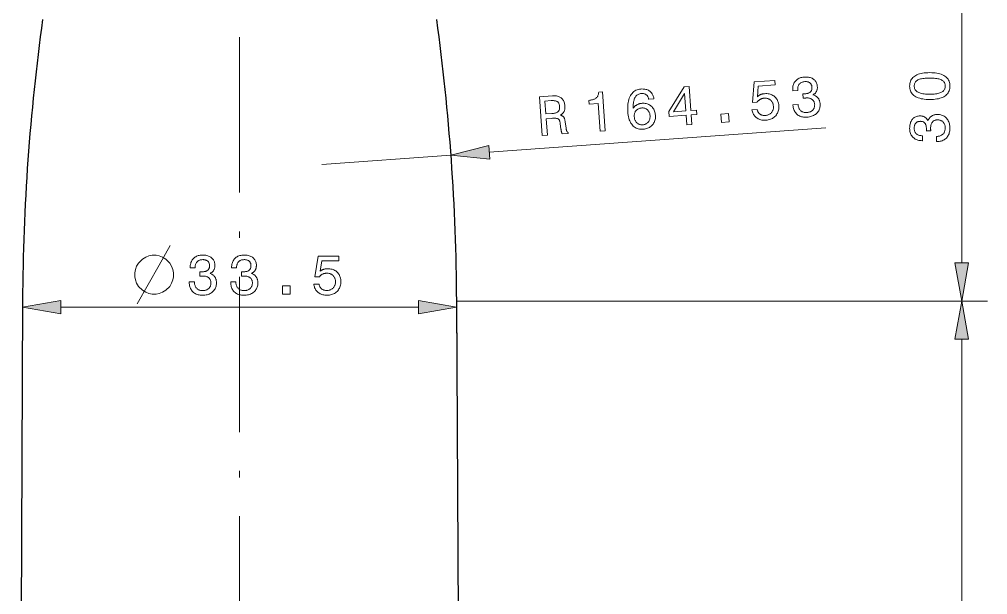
# Model space of a CAD drawing. Extents: x 0 to 297, y 0 to 546.
# Drawn here: x 141.3 to 216.1, y 252.3 to 296.7 of the extents above; entities that cross this region are included whole.
import ezdxf

# ---------------------------------------------------------------- set-up
doc = ezdxf.new("R2010")
doc.units = 0
doc.linetypes.add('DASHDOT', pattern=[18.5, 12, -3, 0.5, -3])

msp = doc.modelspace()

# ---------------------------------------------------------------- linework, layer by layer
at = {"color": 7, "linetype": 'DASHDOT', "lineweight": 13}
msp.add_line((158.337, 369.349), (158.337, 133.298), dxfattribs=at)
at = {"color": 7, "lineweight": 13}
for p, q in [((214.066, 277.924), (214.066, 302.015)), ((177.596, 286.451), (203.569, 288.353)), ((144.541, 274.499), (172.132, 274.499)), ((175.087, 274.97), (216.066, 274.97)), ((175.087, 274.97), (216.066, 274.97)), ((214.066, 222.924), (214.066, 272.015))]:
    msp.add_line(p, q, dxfattribs=at)
at = {"color": 7, "lineweight": 13, "ltscale": 0.25}
msp.add_line((164.676, 285.505), (174.649, 286.235), dxfattribs=at)
at = {"color": 7, "lineweight": 30}
for p, q in [((141.587, 274.97), (141.337, 219.97)), ((175.087, 274.97), (175.337, 219.97))]:
    msp.add_line(p, q, dxfattribs=at)
at = {"color": 7, "lineweight": 13, "ltscale": 0.061758}
for p, q in [((141.587, 274.97), (141.587, 272.499)), ((175.087, 274.97), (175.087, 272.499))]:
    msp.add_line(p, q, dxfattribs=at)
at = {"color": 7, "lineweight": 13}
for points in [[(201.039, 290.113), (201.436, 290.142), (201.443, 290.081), (201.454, 290.022), (201.467, 289.967), (201.484, 289.915), (201.503, 289.866), (201.525, 289.819), (201.551, 289.776), (201.579, 289.737), (201.611, 289.7), (201.645, 289.666), (201.682, 289.635), (201.722, 289.609), (201.764, 289.586), (201.809, 289.566), (201.855, 289.55), (201.905, 289.538), (201.956, 289.53), (202.01, 289.525), (202.067, 289.524), (202.126, 289.527), (202.183, 289.532), (202.238, 289.541), (202.29, 289.553), (202.339, 289.568), (202.386, 289.585), (202.43, 289.606), (202.471, 289.63), (202.509, 289.656), (202.545, 289.686), (202.578, 289.718), (202.608, 289.753), (202.634, 289.791), (202.657, 289.83), (202.676, 289.871), (202.691, 289.915), (202.703, 289.96), (202.712, 290.008), (202.716, 290.058), (202.718, 290.11), (202.715, 290.164), (202.71, 290.213), (202.702, 290.259), (202.69, 290.303), (202.675, 290.344), (202.657, 290.383), (202.636, 290.42), (202.612, 290.454), (202.584, 290.486), (202.554, 290.515), (202.52, 290.542), (202.483, 290.566), (202.444, 290.587), (202.402, 290.605), (202.358, 290.62), (202.311, 290.632), (202.262, 290.641), (202.21, 290.647), (202.156, 290.65), (202.099, 290.65), (202.04, 290.647), (202.031, 290.646), (202.023, 290.646), (202.014, 290.645), (202.005, 290.644), (201.997, 290.643), (201.988, 290.642), (201.979, 290.642), (201.97, 290.641), (201.961, 290.64), (201.951, 290.638), (201.942, 290.637), (201.932, 290.636), (201.921, 290.635), (201.91, 290.633), (201.898, 290.632), (201.886, 290.63), (201.873, 290.629), (201.859, 290.627), (201.845, 290.625), (201.83, 290.623), (201.805, 290.962), (201.814, 290.962), (201.824, 290.962), (201.833, 290.963), (201.842, 290.963), (201.85, 290.963), (201.859, 290.964), (201.868, 290.964), (201.877, 290.964), (201.885, 290.965), (201.894, 290.965), (201.902, 290.965), (201.91, 290.966), (201.918, 290.966), (201.926, 290.967), (201.934, 290.967), (201.942, 290.968), (201.95, 290.968), (201.957, 290.969), (201.964, 290.969), (201.972, 290.97), (202.028, 290.975), (202.081, 290.982), (202.131, 290.992), (202.178, 291.003), (202.222, 291.017), (202.263, 291.033), (202.3, 291.05), (202.334, 291.07), (202.365, 291.092), (202.393, 291.116), (202.418, 291.142), (202.44, 291.17), (202.459, 291.201), (202.475, 291.233), (202.487, 291.268), (202.497, 291.305), (202.504, 291.345), (202.508, 291.386), (202.509, 291.43), (202.507, 291.476), (202.503, 291.52), (202.496, 291.562), (202.486, 291.602), (202.474, 291.639), (202.459, 291.674), (202.441, 291.707), (202.421, 291.738), (202.399, 291.766), (202.374, 291.792), (202.346, 291.815), (202.316, 291.836), (202.284, 291.855), (202.25, 291.871), (202.213, 291.884), (202.174, 291.895), (202.133, 291.903), (202.09, 291.908), (202.045, 291.911), (201.997, 291.911), (201.947, 291.909), (201.892, 291.903), (201.839, 291.894), (201.789, 291.882), (201.742, 291.868), (201.699, 291.85), (201.658, 291.829), (201.62, 291.805), (201.585, 291.778), (201.554, 291.748), (201.525, 291.715), (201.499, 291.679), (201.477, 291.64), (201.457, 291.599), (201.441, 291.554), (201.428, 291.507), (201.419, 291.457), (201.412, 291.404), (201.409, 291.349), (201.408, 291.29), (201.411, 291.229), (201.029, 291.201), (201.027, 291.23), (201.023, 291.317), (201.024, 291.4), (201.031, 291.48), (201.044, 291.556), (201.062, 291.63), (201.085, 291.7), (201.113, 291.767), (201.147, 291.831), (201.186, 291.892), (201.231, 291.949), (201.28, 292.003), (201.333, 292.051), (201.39, 292.095), (201.451, 292.133), (201.516, 292.167), (201.585, 292.195), (201.658, 292.219), (201.735, 292.238), (201.816, 292.251), (201.9, 292.26), (201.99, 292.265), (202.076, 292.265), (202.158, 292.26), (202.237, 292.251), (202.311, 292.237), (202.382, 292.219), (202.449, 292.196), (202.512, 292.168), (202.571, 292.136), (202.627, 292.1), (202.678, 292.059), (202.724, 292.015), (202.766, 291.967), (202.802, 291.915), (202.834, 291.859), (202.862, 291.8), (202.884, 291.737), (202.902, 291.67), (202.914, 291.6), (202.922, 291.526), (202.924, 291.483), (202.925, 291.441), (202.923, 291.401), (202.919, 291.361), (202.913, 291.323), (202.905, 291.286), (202.895, 291.25), (202.883, 291.215), (202.87, 291.181), (202.854, 291.148), (202.836, 291.117), (202.816, 291.087), (202.794, 291.058), (202.771, 291.031), (202.745, 291.005), (202.718, 290.98), (202.688, 290.957), (202.657, 290.934), (202.623, 290.914), (202.588, 290.894), (202.637, 290.879), (202.683, 290.862), (202.727, 290.842), (202.769, 290.821), (202.809, 290.797), (202.846, 290.771), (202.882, 290.743), (202.915, 290.713), (202.946, 290.68), (202.975, 290.646), (203.002, 290.609), (203.026, 290.571), (203.048, 290.53), (203.067, 290.488), (203.084, 290.444), (203.099, 290.398), (203.111, 290.35), (203.121, 290.3), (203.129, 290.248), (203.134, 290.194), (203.137, 290.11), (203.134, 290.028), (203.125, 289.949), (203.11, 289.873), (203.089, 289.801), (203.061, 289.731), (203.028, 289.664), (202.988, 289.6), (202.942, 289.539), (202.89, 289.481), (202.833, 289.427), (202.772, 289.378), (202.706, 289.334), (202.636, 289.295), (202.562, 289.261), (202.483, 289.231), (202.401, 289.207), (202.314, 289.187), (202.223, 289.173), (202.127, 289.163), (202.036, 289.159), (201.949, 289.161), (201.865, 289.169), (201.784, 289.182), (201.706, 289.201), (201.632, 289.225), (201.561, 289.255), (201.494, 289.291), (201.43, 289.333), (201.369, 289.38), (201.313, 289.433), (201.262, 289.489), (201.216, 289.549), (201.175, 289.613), (201.139, 289.682), (201.109, 289.754), (201.084, 289.83), (201.065, 289.911), (201.05, 289.995), (201.041, 290.084)], [(211.603, 290.528), (211.455, 290.53), (211.313, 290.538), (211.179, 290.552), (211.053, 290.57), (210.933, 290.594), (210.821, 290.623), (210.716, 290.658), (210.618, 290.698), (210.528, 290.743), (210.445, 290.793), (210.369, 290.849), (210.302, 290.909), (210.242, 290.974), (210.19, 291.045), (210.147, 291.12), (210.111, 291.199), (210.083, 291.284), (210.063, 291.373), (210.051, 291.468), (210.047, 291.567), (210.051, 291.667), (210.063, 291.762), (210.083, 291.852), (210.11, 291.937), (210.146, 292.017), (210.189, 292.092), (210.24, 292.162), (210.3, 292.227), (210.367, 292.287), (210.442, 292.342), (210.524, 292.392), (210.614, 292.436), (210.712, 292.476), (210.817, 292.51), (210.929, 292.539), (211.049, 292.562), (211.176, 292.581), (211.311, 292.594), (211.453, 292.602), (211.603, 292.604), (211.753, 292.602), (211.894, 292.594), (212.029, 292.581), (212.156, 292.562), (212.275, 292.539), (212.387, 292.51), (212.492, 292.476), (212.589, 292.436), (212.678, 292.392), (212.761, 292.342), (212.835, 292.287), (212.902, 292.227), (212.961, 292.162), (213.012, 292.092), (213.055, 292.017), (213.09, 291.937), (213.117, 291.852), (213.137, 291.762), (213.149, 291.667), (213.153, 291.567), (213.149, 291.468), (213.137, 291.373), (213.117, 291.284), (213.09, 291.199), (213.054, 291.12), (213.011, 291.045), (212.96, 290.974), (212.9, 290.909), (212.833, 290.849), (212.758, 290.793), (212.676, 290.743), (212.586, 290.698), (212.489, 290.658), (212.384, 290.623), (212.273, 290.594), (212.153, 290.57), (212.027, 290.552), (211.893, 290.538), (211.752, 290.53)], [(192.861, 288.571), (192.807, 289.312), (191.493, 289.215), (191.465, 289.594), (192.643, 291.496), (193.034, 291.524), (193.168, 289.685), (193.595, 289.716), (193.62, 289.371), (193.194, 289.34), (193.248, 288.6)], [(197.879, 289.723), (198.279, 289.752), (198.291, 289.707), (198.305, 289.664), (198.321, 289.624), (198.34, 289.586), (198.361, 289.549), (198.384, 289.515), (198.41, 289.484), (198.437, 289.454), (198.468, 289.427), (198.5, 289.402), (198.535, 289.379), (198.571, 289.359), (198.608, 289.342), (198.647, 289.328), (198.688, 289.316), (198.73, 289.308), (198.774, 289.302), (198.819, 289.298), (198.866, 289.298), (198.915, 289.3), (198.973, 289.306), (199.03, 289.316), (199.083, 289.329), (199.134, 289.346), (199.182, 289.366), (199.228, 289.389), (199.271, 289.416), (199.312, 289.447), (199.35, 289.481), (199.385, 289.518), (199.417, 289.559), (199.445, 289.601), (199.469, 289.645), (199.49, 289.692), (199.506, 289.74), (199.519, 289.791), (199.528, 289.843), (199.534, 289.898), (199.535, 289.955), (199.532, 290.013), (199.526, 290.073), (199.517, 290.13), (199.504, 290.184), (199.487, 290.235), (199.467, 290.284), (199.444, 290.33), (199.417, 290.373), (199.387, 290.413), (199.353, 290.451), (199.316, 290.486), (199.276, 290.517), (199.234, 290.545), (199.19, 290.569), (199.143, 290.589), (199.094, 290.606), (199.043, 290.618), (198.99, 290.627), (198.935, 290.632), (198.877, 290.634), (198.817, 290.631), (198.783, 290.628), (198.749, 290.623), (198.716, 290.617), (198.683, 290.61), (198.651, 290.601), (198.62, 290.591), (198.59, 290.58), (198.561, 290.568), (198.532, 290.554), (198.504, 290.538), (198.476, 290.522), (198.45, 290.504), (198.424, 290.484), (198.399, 290.464), (198.375, 290.442), (198.352, 290.419), (198.33, 290.395), (198.308, 290.369), (198.287, 290.342), (198.267, 290.314), (197.925, 290.289), (198.044, 291.891), (199.642, 292.008), (199.668, 291.655), (198.358, 291.559), (198.297, 290.745), (198.318, 290.765), (198.339, 290.784), (198.361, 290.803), (198.384, 290.82), (198.408, 290.837), (198.433, 290.853), (198.458, 290.868), (198.485, 290.882), (198.512, 290.895), (198.54, 290.908), (198.569, 290.919), (198.598, 290.93), (198.628, 290.939), (198.659, 290.948), (198.69, 290.956), (198.722, 290.963), (198.754, 290.969), (198.787, 290.973), (198.821, 290.977), (198.855, 290.98), (198.945, 290.984), (199.033, 290.982), (199.117, 290.975), (199.198, 290.962), (199.275, 290.943), (199.35, 290.918), (199.421, 290.887), (199.489, 290.851), (199.554, 290.809), (199.616, 290.761), (199.674, 290.709), (199.726, 290.653), (199.772, 290.592), (199.814, 290.529), (199.85, 290.461), (199.88, 290.389), (199.906, 290.314), (199.926, 290.235), (199.94, 290.152), (199.949, 290.065), (199.953, 289.972), (199.951, 289.883), (199.942, 289.796), (199.927, 289.713), (199.906, 289.633), (199.879, 289.556), (199.845, 289.482), (199.806, 289.412), (199.76, 289.344), (199.708, 289.28), (199.65, 289.22), (199.589, 289.165), (199.524, 289.117), (199.455, 289.073), (199.381, 289.036), (199.304, 289.004), (199.223, 288.977), (199.137, 288.956), (199.048, 288.941), (198.954, 288.931), (198.871, 288.927), (198.79, 288.928), (198.712, 288.935), (198.636, 288.946), (198.563, 288.962), (198.493, 288.983), (198.425, 289.01), (198.359, 289.041), (198.296, 289.077), (198.236, 289.118), (198.179, 289.164), (198.127, 289.212), (198.079, 289.264), (198.036, 289.32), (197.999, 289.379), (197.965, 289.441), (197.937, 289.506), (197.913, 289.575), (197.894, 289.647)], [(211.603, 290.941), (211.724, 290.942), (211.838, 290.947), (211.945, 290.954), (212.046, 290.965), (212.14, 290.979), (212.227, 290.995), (212.308, 291.015), (212.382, 291.038), (212.45, 291.064), (212.511, 291.093), (212.565, 291.125), (212.614, 291.16), (212.658, 291.199), (212.695, 291.241), (212.727, 291.287), (212.753, 291.336), (212.773, 291.389), (212.787, 291.445), (212.796, 291.504), (212.799, 291.567), (212.796, 291.63), (212.787, 291.69), (212.773, 291.746), (212.753, 291.799), (212.727, 291.848), (212.696, 291.893), (212.659, 291.935), (212.616, 291.974), (212.568, 292.009), (212.514, 292.04), (212.454, 292.069), (212.386, 292.094), (212.312, 292.116), (212.232, 292.135), (212.144, 292.152), (212.049, 292.165), (211.948, 292.176), (211.84, 292.183), (211.725, 292.187), (211.603, 292.189), (211.481, 292.187), (211.366, 292.183), (211.257, 292.176), (211.156, 292.165), (211.061, 292.152), (210.973, 292.135), (210.892, 292.116), (210.818, 292.094), (210.751, 292.069), (210.69, 292.04), (210.636, 292.009), (210.588, 291.974), (210.545, 291.935), (210.508, 291.893), (210.477, 291.848), (210.451, 291.799), (210.431, 291.746), (210.417, 291.69), (210.409, 291.63), (210.406, 291.567), (210.409, 291.504), (210.417, 291.445), (210.432, 291.389), (210.452, 291.336), (210.478, 291.287), (210.509, 291.241), (210.547, 291.199), (210.59, 291.16), (210.639, 291.125), (210.693, 291.093), (210.754, 291.064), (210.822, 291.038), (210.896, 291.015), (210.977, 290.995), (211.065, 290.979), (211.159, 290.965), (211.26, 290.954), (211.368, 290.947), (211.482, 290.942)], [(181.695, 287.754), (181.477, 290.742), (182.475, 290.815), (182.562, 290.819), (182.644, 290.818), (182.723, 290.813), (182.798, 290.803), (182.868, 290.789), (182.935, 290.77), (182.998, 290.746), (183.058, 290.717), (183.113, 290.684), (183.164, 290.647), (183.211, 290.604), (183.254, 290.558), (183.293, 290.507), (183.327, 290.451), (183.357, 290.392), (183.383, 290.328), (183.404, 290.26), (183.421, 290.187), (183.434, 290.111), (183.442, 290.03), (183.444, 289.981), (183.445, 289.934), (183.443, 289.888), (183.439, 289.844), (183.434, 289.801), (183.426, 289.759), (183.415, 289.719), (183.403, 289.68), (183.389, 289.642), (183.373, 289.606), (183.354, 289.571), (183.333, 289.538), (183.311, 289.506), (183.286, 289.475), (183.26, 289.447), (183.231, 289.419), (183.2, 289.393), (183.168, 289.368), (183.133, 289.345), (183.096, 289.324), (183.129, 289.315), (183.16, 289.306), (183.189, 289.294), (183.216, 289.282), (183.242, 289.268), (183.266, 289.253), (183.288, 289.237), (183.308, 289.219), (183.327, 289.2), (183.343, 289.18), (183.359, 289.157), (183.374, 289.131), (183.388, 289.101), (183.401, 289.068), (183.413, 289.032), (183.424, 288.992), (183.435, 288.949), (183.445, 288.902), (183.454, 288.852), (183.462, 288.799), (183.529, 288.315), (183.534, 288.285), (183.539, 288.256), (183.544, 288.229), (183.549, 288.203), (183.555, 288.18), (183.56, 288.158), (183.567, 288.137), (183.573, 288.119), (183.579, 288.102), (183.586, 288.087), (183.594, 288.073), (183.601, 288.06), (183.61, 288.047), (183.619, 288.036), (183.629, 288.025), (183.639, 288.015), (183.65, 288.006), (183.662, 287.997), (183.674, 287.989), (183.687, 287.982), (183.693, 287.9), (183.241, 287.867), (183.234, 287.877), (183.228, 287.888), (183.222, 287.899), (183.216, 287.912), (183.21, 287.926), (183.204, 287.94), (183.198, 287.956), (183.193, 287.973), (183.187, 287.99), (183.182, 288.009), (183.177, 288.028), (183.172, 288.049), (183.167, 288.072), (183.162, 288.096), (183.157, 288.121), (183.152, 288.148), (183.147, 288.175), (183.143, 288.205), (183.138, 288.235), (183.133, 288.267), (183.084, 288.653), (183.076, 288.709), (183.066, 288.761), (183.055, 288.808), (183.042, 288.852), (183.028, 288.891), (183.012, 288.926), (182.996, 288.957), (182.977, 288.984), (182.957, 289.006), (182.936, 289.024), (182.911, 289.039), (182.88, 289.052), (182.843, 289.063), (182.8, 289.071), (182.751, 289.077), (182.695, 289.081), (182.634, 289.083), (182.566, 289.082), (182.492, 289.08), (182.413, 289.075), (182.003, 289.045), (182.095, 287.783)], [(186.168, 288.081), (186.013, 290.209), (185.315, 290.158), (185.292, 290.463), (185.367, 290.471), (185.438, 290.481), (185.504, 290.494), (185.567, 290.509), (185.625, 290.526), (185.679, 290.546), (185.729, 290.568), (185.775, 290.592), (185.816, 290.618), (185.854, 290.647), (185.888, 290.678), (185.918, 290.713), (185.946, 290.75), (185.97, 290.791), (185.991, 290.835), (186.008, 290.882), (186.023, 290.931), (186.034, 290.984), (186.042, 291.04), (186.047, 291.1), (186.339, 291.121), (186.559, 288.11)], [(190.308, 290.579), (189.913, 290.55), (189.904, 290.595), (189.893, 290.638), (189.879, 290.678), (189.864, 290.716), (189.846, 290.752), (189.826, 290.785), (189.804, 290.816), (189.78, 290.844), (189.754, 290.871), (189.725, 290.894), (189.695, 290.916), (189.662, 290.934), (189.628, 290.95), (189.592, 290.964), (189.554, 290.975), (189.514, 290.983), (189.472, 290.988), (189.428, 290.991), (189.383, 290.992), (189.336, 290.99), (189.272, 290.982), (189.211, 290.97), (189.154, 290.952), (189.101, 290.929), (189.051, 290.901), (189.004, 290.868), (188.961, 290.829), (188.922, 290.786), (188.885, 290.737), (188.853, 290.684), (188.823, 290.625), (188.797, 290.56), (188.775, 290.49), (188.755, 290.415), (188.739, 290.335), (188.727, 290.249), (188.717, 290.158), (188.711, 290.062), (188.708, 289.96), (188.709, 289.853), (188.732, 289.886), (188.757, 289.918), (188.783, 289.949), (188.81, 289.978), (188.838, 290.006), (188.868, 290.032), (188.899, 290.056), (188.931, 290.079), (188.964, 290.101), (188.999, 290.121), (189.034, 290.14), (189.071, 290.157), (189.108, 290.173), (189.147, 290.186), (189.187, 290.199), (189.227, 290.209), (189.269, 290.218), (189.311, 290.225), (189.355, 290.231), (189.399, 290.235), (189.483, 290.239), (189.564, 290.236), (189.641, 290.228), (189.717, 290.215), (189.789, 290.195), (189.859, 290.17), (189.925, 290.14), (189.989, 290.103), (190.05, 290.061), (190.109, 290.013), (190.163, 289.961), (190.213, 289.905), (190.257, 289.844), (190.296, 289.78), (190.331, 289.712), (190.36, 289.641), (190.384, 289.565), (190.403, 289.485), (190.417, 289.402), (190.426, 289.315), (190.43, 289.227), (190.428, 289.142), (190.42, 289.061), (190.406, 288.982), (190.386, 288.906), (190.36, 288.833), (190.328, 288.763), (190.291, 288.695), (190.248, 288.631), (190.199, 288.57), (190.145, 288.513), (190.087, 288.461), (190.025, 288.414), (189.959, 288.373), (189.89, 288.337), (189.816, 288.307), (189.739, 288.281), (189.658, 288.261), (189.573, 288.247), (189.484, 288.238), (189.381, 288.234), (189.283, 288.237), (189.189, 288.249), (189.099, 288.268), (189.013, 288.294), (188.932, 288.329), (188.856, 288.371), (188.784, 288.42), (188.716, 288.478), (188.652, 288.542), (188.594, 288.614), (188.54, 288.693), (188.492, 288.779), (188.448, 288.872), (188.41, 288.971), (188.377, 289.077), (188.349, 289.191), (188.326, 289.311), (188.308, 289.437), (188.296, 289.571), (188.287, 289.728), (188.285, 289.879), (188.29, 290.022), (188.301, 290.159), (188.318, 290.289), (188.342, 290.412), (188.372, 290.528), (188.409, 290.638), (188.452, 290.741), (188.502, 290.837), (188.558, 290.925), (188.619, 291.005), (188.686, 291.076), (188.758, 291.139), (188.835, 291.193), (188.918, 291.239), (189.006, 291.276), (189.1, 291.305), (189.199, 291.326), (189.304, 291.338), (189.387, 291.342), (189.468, 291.341), (189.545, 291.336), (189.619, 291.326), (189.69, 291.312), (189.757, 291.293), (189.821, 291.269), (189.882, 291.241), (189.939, 291.208), (189.993, 291.171), (190.044, 291.129), (190.09, 291.084), (190.132, 291.034), (190.17, 290.981), (190.204, 290.924), (190.233, 290.862), (190.258, 290.797), (190.279, 290.728), (190.296, 290.656)], [(191.829, 289.587), (192.782, 289.656), (192.683, 290.996)], [(182.391, 290.441), (181.903, 290.405), (181.976, 289.411), (182.436, 289.444), (182.504, 289.451), (182.568, 289.459), (182.627, 289.469), (182.682, 289.481), (182.732, 289.495), (182.778, 289.511), (182.82, 289.529), (182.857, 289.55), (182.889, 289.572), (182.918, 289.596), (182.942, 289.622), (182.964, 289.652), (182.982, 289.684), (182.998, 289.719), (183.011, 289.758), (183.02, 289.798), (183.027, 289.842), (183.03, 289.889), (183.031, 289.938), (183.028, 289.991), (183.023, 290.042), (183.016, 290.09), (183.005, 290.135), (182.993, 290.177), (182.978, 290.216), (182.96, 290.251), (182.94, 290.283), (182.917, 290.312), (182.892, 290.338), (182.864, 290.36), (182.833, 290.38), (182.799, 290.397), (182.76, 290.411), (182.719, 290.423), (182.673, 290.433), (182.624, 290.44), (182.571, 290.444), (182.515, 290.445), (182.455, 290.444)], [(190.01, 289.28), (190.004, 289.337), (189.996, 289.392), (189.984, 289.444), (189.969, 289.493), (189.951, 289.54), (189.929, 289.584), (189.905, 289.626), (189.878, 289.665), (189.848, 289.701), (189.814, 289.735), (189.778, 289.766), (189.741, 289.793), (189.701, 289.816), (189.66, 289.836), (189.618, 289.852), (189.573, 289.865), (189.526, 289.874), (189.478, 289.879), (189.428, 289.881), (189.377, 289.879), (189.319, 289.873), (189.265, 289.863), (189.213, 289.851), (189.164, 289.835), (189.117, 289.816), (189.074, 289.794), (189.033, 289.768), (188.995, 289.74), (188.96, 289.708), (188.928, 289.672), (188.899, 289.634), (188.873, 289.594), (188.851, 289.551), (188.832, 289.506), (188.817, 289.459), (188.806, 289.409), (188.798, 289.357), (188.794, 289.303), (188.793, 289.246), (188.795, 289.187), (188.801, 289.128), (188.81, 289.072), (188.823, 289.019), (188.838, 288.968), (188.856, 288.92), (188.878, 288.875), (188.903, 288.833), (188.93, 288.793), (188.961, 288.756), (188.995, 288.722), (189.032, 288.691), (189.071, 288.663), (189.111, 288.64), (189.154, 288.62), (189.199, 288.604), (189.246, 288.591), (189.295, 288.582), (189.346, 288.577), (189.4, 288.576), (189.455, 288.578), (189.508, 288.584), (189.558, 288.593), (189.606, 288.605), (189.652, 288.622), (189.695, 288.641), (189.736, 288.664), (189.775, 288.691), (189.812, 288.721), (189.846, 288.755), (189.878, 288.792), (189.907, 288.832), (189.933, 288.873), (189.955, 288.917), (189.973, 288.963), (189.988, 289.011), (189.999, 289.061), (190.007, 289.113), (190.012, 289.166), (190.013, 289.222)], [(195.517, 288.766), (195.47, 289.407), (196.065, 289.451), (196.112, 288.809)], [(212.126, 287.281), (212.126, 287.679), (212.188, 287.682), (212.247, 287.688), (212.303, 287.698), (212.356, 287.71), (212.407, 287.726), (212.454, 287.745), (212.499, 287.767), (212.541, 287.793), (212.58, 287.821), (212.616, 287.853), (212.649, 287.888), (212.679, 287.926), (212.705, 287.966), (212.727, 288.009), (212.747, 288.054), (212.762, 288.103), (212.774, 288.154), (212.783, 288.207), (212.788, 288.263), (212.79, 288.322), (212.789, 288.38), (212.784, 288.435), (212.776, 288.488), (212.765, 288.538), (212.751, 288.586), (212.733, 288.631), (212.713, 288.674), (212.689, 288.714), (212.662, 288.752), (212.632, 288.787), (212.599, 288.82), (212.564, 288.848), (212.526, 288.874), (212.487, 288.896), (212.444, 288.915), (212.4, 288.93), (212.353, 288.942), (212.303, 288.95), (212.252, 288.955), (212.198, 288.957), (212.149, 288.955), (212.102, 288.95), (212.057, 288.942), (212.015, 288.93), (211.974, 288.915), (211.936, 288.897), (211.901, 288.875), (211.867, 288.85), (211.836, 288.821), (211.807, 288.789), (211.78, 288.755), (211.756, 288.717), (211.735, 288.677), (211.717, 288.634), (211.701, 288.588), (211.689, 288.539), (211.679, 288.488), (211.672, 288.434), (211.668, 288.378), (211.666, 288.318), (211.666, 288.31), (211.667, 288.301), (211.667, 288.293), (211.667, 288.284), (211.667, 288.275), (211.667, 288.266), (211.667, 288.257), (211.668, 288.248), (211.668, 288.239), (211.669, 288.23), (211.669, 288.22), (211.669, 288.21), (211.67, 288.199), (211.671, 288.188), (211.671, 288.176), (211.672, 288.163), (211.673, 288.15), (211.673, 288.137), (211.674, 288.122), (211.675, 288.107), (211.335, 288.107), (211.336, 288.117), (211.336, 288.126), (211.337, 288.135), (211.337, 288.144), (211.337, 288.153), (211.338, 288.162), (211.338, 288.17), (211.338, 288.179), (211.338, 288.187), (211.339, 288.196), (211.339, 288.204), (211.339, 288.213), (211.339, 288.221), (211.339, 288.229), (211.339, 288.237), (211.339, 288.244), (211.34, 288.252), (211.34, 288.259), (211.34, 288.267), (211.34, 288.274), (211.339, 288.331), (211.335, 288.384), (211.329, 288.435), (211.321, 288.483), (211.311, 288.527), (211.298, 288.569), (211.283, 288.607), (211.266, 288.643), (211.247, 288.676), (211.225, 288.705), (211.201, 288.732), (211.174, 288.756), (211.145, 288.777), (211.113, 288.795), (211.08, 288.81), (211.043, 288.823), (211.004, 288.833), (210.963, 288.84), (210.92, 288.844), (210.874, 288.845), (210.829, 288.844), (210.787, 288.84), (210.747, 288.833), (210.708, 288.824), (210.672, 288.811), (210.638, 288.796), (210.607, 288.779), (210.577, 288.758), (210.549, 288.735), (210.524, 288.709), (210.501, 288.681), (210.48, 288.65), (210.461, 288.617), (210.446, 288.581), (210.432, 288.544), (210.421, 288.503), (210.412, 288.461), (210.406, 288.415), (210.403, 288.368), (210.401, 288.318), (210.403, 288.262), (210.408, 288.209), (210.416, 288.159), (210.427, 288.111), (210.442, 288.066), (210.46, 288.024), (210.481, 287.984), (210.505, 287.948), (210.533, 287.914), (210.564, 287.883), (210.598, 287.855), (210.635, 287.829), (210.675, 287.807), (210.718, 287.788), (210.764, 287.771), (210.813, 287.758), (210.865, 287.748), (210.921, 287.74), (210.979, 287.736), (211.04, 287.734), (211.04, 287.351), (211.011, 287.351), (210.924, 287.353), (210.842, 287.361), (210.763, 287.374), (210.687, 287.392), (210.615, 287.415), (210.547, 287.443), (210.482, 287.476), (210.42, 287.514), (210.363, 287.558), (210.309, 287.607), (210.259, 287.66), (210.215, 287.716), (210.175, 287.776), (210.141, 287.84), (210.113, 287.907), (210.089, 287.978), (210.071, 288.053), (210.058, 288.131), (210.05, 288.212), (210.047, 288.297), (210.049, 288.387), (210.056, 288.473), (210.066, 288.554), (210.081, 288.632), (210.101, 288.705), (210.124, 288.774), (210.152, 288.839), (210.184, 288.9), (210.22, 288.957), (210.26, 289.01), (210.305, 289.058), (210.352, 289.101), (210.403, 289.139), (210.458, 289.172), (210.515, 289.199), (210.576, 289.222), (210.641, 289.24), (210.709, 289.253), (210.78, 289.26), (210.855, 289.263), (210.898, 289.262), (210.939, 289.259), (210.979, 289.254), (211.018, 289.247), (211.056, 289.239), (211.093, 289.228), (211.128, 289.216), (211.162, 289.201), (211.194, 289.185), (211.226, 289.167), (211.256, 289.147), (211.284, 289.125), (211.312, 289.101), (211.337, 289.075), (211.361, 289.048), (211.384, 289.019), (211.405, 288.988), (211.425, 288.955), (211.443, 288.92), (211.46, 288.883), (211.479, 288.931), (211.499, 288.976), (211.522, 289.018), (211.547, 289.058), (211.573, 289.096), (211.602, 289.132), (211.632, 289.165), (211.665, 289.196), (211.699, 289.225), (211.736, 289.251), (211.774, 289.275), (211.815, 289.296), (211.856, 289.315), (211.9, 289.331), (211.945, 289.345), (211.992, 289.356), (212.041, 289.365), (212.092, 289.372), (212.144, 289.375), (212.198, 289.377), (212.282, 289.374), (212.364, 289.365), (212.442, 289.35), (212.516, 289.329), (212.587, 289.303), (212.655, 289.27), (212.719, 289.232), (212.78, 289.188), (212.837, 289.137), (212.891, 289.081), (212.941, 289.02), (212.985, 288.956), (213.025, 288.887), (213.059, 288.814), (213.087, 288.738), (213.111, 288.657), (213.129, 288.573), (213.142, 288.485), (213.15, 288.393), (213.153, 288.297), (213.15, 288.206), (213.142, 288.119), (213.128, 288.036), (213.109, 287.956), (213.085, 287.88), (213.055, 287.808), (213.019, 287.74), (212.979, 287.675), (212.932, 287.614), (212.881, 287.557), (212.825, 287.505), (212.765, 287.458), (212.701, 287.416), (212.634, 287.38), (212.563, 287.35), (212.489, 287.325), (212.411, 287.306), (212.33, 287.292), (212.244, 287.284), (212.156, 287.281)], [(177.558, 286.971), (174.649, 286.235), (177.634, 285.932)], [(151.888, 278.499), (151.588, 278.499), (151.338, 278.449), (151.088, 278.349), (150.838, 278.199), (150.538, 277.899), (150.388, 277.649), (150.288, 277.399), (150.238, 277.149), (150.238, 276.849), (150.288, 276.599), (150.388, 276.349), (150.538, 276.099), (150.838, 275.799), (151.088, 275.649), (151.338, 275.549), (151.588, 275.499), (151.888, 275.499), (152.138, 275.549), (152.388, 275.649), (152.638, 275.799), (152.938, 276.099), (153.088, 276.349), (153.188, 276.599), (153.238, 276.849), (153.238, 277.149), (153.188, 277.399), (153.088, 277.649), (152.938, 277.899), (152.638, 278.199), (152.388, 278.349), (152.138, 278.449)], [(154.449, 276.44), (154.847, 276.44), (154.85, 276.378), (154.856, 276.319), (154.866, 276.263), (154.878, 276.209), (154.894, 276.159), (154.913, 276.111), (154.935, 276.067), (154.961, 276.025), (154.989, 275.986), (155.021, 275.949), (155.056, 275.916), (155.094, 275.887), (155.134, 275.861), (155.177, 275.838), (155.222, 275.819), (155.27, 275.803), (155.321, 275.791), (155.375, 275.782), (155.431, 275.777), (155.49, 275.775), (155.548, 275.777), (155.603, 275.782), (155.656, 275.79), (155.706, 275.801), (155.754, 275.815), (155.799, 275.832), (155.842, 275.853), (155.882, 275.877), (155.92, 275.904), (155.955, 275.934), (155.987, 275.966), (156.016, 276.002), (156.042, 276.039), (156.064, 276.079), (156.082, 276.121), (156.098, 276.166), (156.11, 276.213), (156.118, 276.262), (156.123, 276.314), (156.125, 276.368), (156.123, 276.417), (156.118, 276.464), (156.11, 276.508), (156.098, 276.551), (156.083, 276.591), (156.064, 276.629), (156.043, 276.665), (156.018, 276.698), (155.989, 276.73), (155.957, 276.759), (155.922, 276.786), (155.885, 276.809), (155.844, 276.83), (155.801, 276.849), (155.756, 276.864), (155.707, 276.877), (155.656, 276.887), (155.602, 276.894), (155.545, 276.898), (155.486, 276.899), (155.478, 276.899), (155.469, 276.899), (155.46, 276.899), (155.452, 276.899), (155.443, 276.899), (155.434, 276.898), (155.425, 276.898), (155.416, 276.898), (155.407, 276.897), (155.397, 276.897), (155.388, 276.897), (155.378, 276.896), (155.367, 276.896), (155.356, 276.895), (155.344, 276.894), (155.331, 276.894), (155.318, 276.893), (155.304, 276.892), (155.29, 276.892), (155.275, 276.891), (155.275, 277.23), (155.284, 277.23), (155.294, 277.229), (155.303, 277.229), (155.312, 277.229), (155.321, 277.228), (155.329, 277.228), (155.338, 277.228), (155.347, 277.227), (155.355, 277.227), (155.364, 277.227), (155.372, 277.227), (155.38, 277.227), (155.388, 277.226), (155.396, 277.226), (155.404, 277.226), (155.412, 277.226), (155.42, 277.226), (155.427, 277.226), (155.435, 277.226), (155.442, 277.226), (155.498, 277.227), (155.552, 277.231), (155.603, 277.236), (155.65, 277.244), (155.695, 277.255), (155.737, 277.267), (155.775, 277.282), (155.811, 277.299), (155.843, 277.319), (155.873, 277.341), (155.9, 277.365), (155.923, 277.392), (155.944, 277.421), (155.963, 277.452), (155.978, 277.486), (155.991, 277.522), (156, 277.561), (156.007, 277.602), (156.012, 277.646), (156.013, 277.692), (156.012, 277.736), (156.008, 277.779), (156.001, 277.819), (155.991, 277.857), (155.979, 277.893), (155.964, 277.927), (155.946, 277.959), (155.926, 277.989), (155.903, 278.016), (155.877, 278.042), (155.849, 278.065), (155.818, 278.086), (155.785, 278.104), (155.749, 278.12), (155.711, 278.134), (155.671, 278.145), (155.628, 278.153), (155.583, 278.159), (155.536, 278.163), (155.486, 278.164), (155.43, 278.162), (155.377, 278.158), (155.326, 278.149), (155.279, 278.138), (155.234, 278.124), (155.192, 278.106), (155.152, 278.085), (155.116, 278.06), (155.082, 278.033), (155.051, 278.002), (155.022, 277.968), (154.997, 277.931), (154.975, 277.891), (154.956, 277.848), (154.939, 277.801), (154.926, 277.752), (154.915, 277.7), (154.908, 277.645), (154.904, 277.587), (154.902, 277.525), (154.518, 277.525), (154.518, 277.555), (154.521, 277.641), (154.529, 277.724), (154.541, 277.803), (154.559, 277.879), (154.582, 277.951), (154.611, 278.019), (154.644, 278.084), (154.682, 278.145), (154.726, 278.203), (154.774, 278.257), (154.827, 278.307), (154.884, 278.351), (154.944, 278.39), (155.008, 278.424), (155.075, 278.453), (155.146, 278.476), (155.22, 278.495), (155.298, 278.508), (155.38, 278.516), (155.465, 278.518), (155.555, 278.516), (155.641, 278.51), (155.722, 278.499), (155.8, 278.484), (155.873, 278.465), (155.942, 278.442), (156.007, 278.414), (156.068, 278.382), (156.125, 278.346), (156.178, 278.305), (156.226, 278.261), (156.269, 278.213), (156.307, 278.162), (156.339, 278.108), (156.367, 278.05), (156.39, 277.989), (156.408, 277.925), (156.42, 277.857), (156.428, 277.785), (156.43, 277.711), (156.43, 277.668), (156.427, 277.626), (156.422, 277.586), (156.415, 277.547), (156.407, 277.509), (156.396, 277.473), (156.383, 277.438), (156.369, 277.404), (156.353, 277.371), (156.335, 277.34), (156.314, 277.31), (156.293, 277.281), (156.269, 277.254), (156.243, 277.228), (156.216, 277.204), (156.186, 277.182), (156.155, 277.16), (156.122, 277.141), (156.088, 277.123), (156.051, 277.106), (156.098, 277.087), (156.143, 277.066), (156.186, 277.044), (156.226, 277.019), (156.264, 276.992), (156.3, 276.964), (156.333, 276.933), (156.364, 276.901), (156.393, 276.866), (156.419, 276.83), (156.443, 276.791), (156.464, 276.751), (156.483, 276.709), (156.499, 276.666), (156.513, 276.62), (156.524, 276.573), (156.533, 276.525), (156.539, 276.474), (156.543, 276.422), (156.544, 276.368), (156.541, 276.283), (156.533, 276.202), (156.518, 276.124), (156.497, 276.049), (156.471, 275.978), (156.438, 275.911), (156.4, 275.846), (156.355, 275.786), (156.305, 275.728), (156.249, 275.674), (156.188, 275.625), (156.123, 275.58), (156.055, 275.541), (155.982, 275.507), (155.906, 275.478), (155.825, 275.455), (155.741, 275.436), (155.653, 275.423), (155.561, 275.415), (155.465, 275.413), (155.374, 275.416), (155.287, 275.424), (155.204, 275.437), (155.124, 275.456), (155.048, 275.481), (154.976, 275.511), (154.908, 275.546), (154.843, 275.587), (154.782, 275.633), (154.725, 275.685), (154.672, 275.741), (154.626, 275.801), (154.584, 275.864), (154.548, 275.931), (154.518, 276.002), (154.493, 276.076), (154.474, 276.154), (154.46, 276.236), (154.452, 276.321), (154.449, 276.41)], [(157.647, 276.44), (158.045, 276.44), (158.048, 276.378), (158.054, 276.319), (158.064, 276.263), (158.076, 276.209), (158.092, 276.159), (158.111, 276.111), (158.133, 276.067), (158.159, 276.025), (158.187, 275.986), (158.219, 275.949), (158.254, 275.916), (158.292, 275.887), (158.332, 275.861), (158.375, 275.838), (158.42, 275.819), (158.469, 275.803), (158.52, 275.791), (158.573, 275.782), (158.629, 275.777), (158.688, 275.775), (158.746, 275.777), (158.801, 275.782), (158.854, 275.79), (158.904, 275.801), (158.952, 275.815), (158.997, 275.832), (159.04, 275.853), (159.08, 275.877), (159.118, 275.904), (159.153, 275.934), (159.186, 275.966), (159.214, 276.002), (159.24, 276.039), (159.262, 276.079), (159.281, 276.121), (159.296, 276.166), (159.308, 276.213), (159.316, 276.262), (159.321, 276.314), (159.323, 276.368), (159.321, 276.417), (159.316, 276.464), (159.308, 276.508), (159.296, 276.551), (159.281, 276.591), (159.263, 276.629), (159.241, 276.665), (159.216, 276.698), (159.187, 276.73), (159.155, 276.759), (159.12, 276.786), (159.083, 276.809), (159.043, 276.83), (159, 276.849), (158.954, 276.864), (158.905, 276.877), (158.854, 276.887), (158.8, 276.894), (158.744, 276.898), (158.684, 276.899), (158.676, 276.899), (158.667, 276.899), (158.659, 276.899), (158.65, 276.899), (158.641, 276.899), (158.632, 276.898), (158.623, 276.898), (158.614, 276.898), (158.605, 276.897), (158.596, 276.897), (158.586, 276.897), (158.576, 276.896), (158.565, 276.896), (158.554, 276.895), (158.542, 276.894), (158.529, 276.894), (158.516, 276.893), (158.503, 276.892), (158.488, 276.892), (158.473, 276.891), (158.473, 277.23), (158.483, 277.23), (158.492, 277.229), (158.501, 277.229), (158.51, 277.229), (158.519, 277.228), (158.527, 277.228), (158.536, 277.228), (158.545, 277.227), (158.553, 277.227), (158.562, 277.227), (158.57, 277.227), (158.579, 277.227), (158.587, 277.226), (158.595, 277.226), (158.602, 277.226), (158.61, 277.226), (158.618, 277.226), (158.625, 277.226), (158.633, 277.226), (158.64, 277.226), (158.697, 277.227), (158.75, 277.231), (158.801, 277.236), (158.849, 277.244), (158.893, 277.255), (158.935, 277.267), (158.973, 277.282), (159.009, 277.299), (159.042, 277.319), (159.071, 277.341), (159.098, 277.365), (159.122, 277.392), (159.143, 277.421), (159.161, 277.452), (159.176, 277.486), (159.189, 277.522), (159.199, 277.561), (159.206, 277.602), (159.21, 277.646), (159.211, 277.692), (159.21, 277.736), (159.206, 277.779), (159.199, 277.819), (159.189, 277.857), (159.177, 277.893), (159.162, 277.927), (159.145, 277.959), (159.124, 277.989), (159.101, 278.016), (159.075, 278.042), (159.047, 278.065), (159.016, 278.086), (158.983, 278.104), (158.947, 278.12), (158.91, 278.134), (158.869, 278.145), (158.827, 278.153), (158.781, 278.159), (158.734, 278.163), (158.684, 278.164), (158.628, 278.162), (158.575, 278.158), (158.525, 278.149), (158.477, 278.138), (158.432, 278.124), (158.39, 278.106), (158.35, 278.085), (158.314, 278.06), (158.28, 278.033), (158.249, 278.002), (158.221, 277.968), (158.195, 277.931), (158.173, 277.891), (158.154, 277.848), (158.137, 277.801), (158.124, 277.752), (158.114, 277.7), (158.106, 277.645), (158.102, 277.587), (158.1, 277.525), (157.717, 277.525), (157.717, 277.555), (157.719, 277.641), (157.727, 277.724), (157.74, 277.803), (157.757, 277.879), (157.781, 277.951), (157.809, 278.019), (157.842, 278.084), (157.88, 278.145), (157.924, 278.203), (157.973, 278.257), (158.026, 278.307), (158.082, 278.351), (158.142, 278.39), (158.206, 278.424), (158.273, 278.453), (158.344, 278.476), (158.419, 278.495), (158.497, 278.508), (158.578, 278.516), (158.663, 278.518), (158.753, 278.516), (158.839, 278.51), (158.92, 278.499), (158.998, 278.484), (159.071, 278.465), (159.14, 278.442), (159.205, 278.414), (159.266, 278.382), (159.323, 278.346), (159.376, 278.305), (159.424, 278.261), (159.467, 278.213), (159.505, 278.162), (159.538, 278.108), (159.565, 278.05), (159.588, 277.989), (159.606, 277.925), (159.619, 277.857), (159.626, 277.785), (159.629, 277.711), (159.628, 277.668), (159.625, 277.626), (159.62, 277.586), (159.613, 277.547), (159.605, 277.509), (159.594, 277.473), (159.582, 277.438), (159.567, 277.404), (159.551, 277.371), (159.533, 277.34), (159.513, 277.31), (159.491, 277.281), (159.467, 277.254), (159.441, 277.228), (159.414, 277.204), (159.385, 277.182), (159.354, 277.16), (159.321, 277.141), (159.286, 277.123), (159.249, 277.106), (159.297, 277.087), (159.341, 277.066), (159.384, 277.044), (159.424, 277.019), (159.462, 276.992), (159.498, 276.964), (159.531, 276.933), (159.562, 276.901), (159.591, 276.866), (159.617, 276.83), (159.641, 276.791), (159.662, 276.751), (159.681, 276.709), (159.697, 276.666), (159.711, 276.62), (159.722, 276.573), (159.731, 276.525), (159.738, 276.474), (159.741, 276.422), (159.743, 276.368), (159.74, 276.283), (159.731, 276.202), (159.716, 276.124), (159.695, 276.049), (159.669, 275.978), (159.636, 275.911), (159.598, 275.846), (159.554, 275.786), (159.503, 275.728), (159.447, 275.674), (159.386, 275.625), (159.322, 275.58), (159.253, 275.541), (159.18, 275.507), (159.104, 275.478), (159.023, 275.455), (158.939, 275.436), (158.851, 275.423), (158.759, 275.415), (158.663, 275.413), (158.572, 275.416), (158.485, 275.424), (158.402, 275.437), (158.322, 275.456), (158.246, 275.481), (158.174, 275.511), (158.106, 275.546), (158.041, 275.587), (157.98, 275.633), (157.923, 275.685), (157.871, 275.741), (157.824, 275.801), (157.782, 275.864), (157.746, 275.931), (157.716, 276.002), (157.691, 276.076), (157.672, 276.154), (157.658, 276.236), (157.65, 276.321), (157.647, 276.41)], [(164.062, 276.281), (164.463, 276.281), (164.471, 276.236), (164.482, 276.192), (164.495, 276.15), (164.511, 276.111), (164.529, 276.073), (164.55, 276.037), (164.573, 276.004), (164.599, 275.972), (164.627, 275.943), (164.658, 275.916), (164.691, 275.891), (164.725, 275.868), (164.761, 275.848), (164.799, 275.831), (164.839, 275.817), (164.88, 275.805), (164.924, 275.796), (164.969, 275.789), (165.015, 275.785), (165.064, 275.784), (165.123, 275.786), (165.18, 275.791), (165.234, 275.8), (165.286, 275.813), (165.336, 275.83), (165.383, 275.85), (165.428, 275.874), (165.47, 275.901), (165.511, 275.932), (165.549, 275.967), (165.583, 276.005), (165.615, 276.045), (165.642, 276.088), (165.666, 276.133), (165.686, 276.18), (165.703, 276.229), (165.715, 276.281), (165.725, 276.335), (165.73, 276.391), (165.732, 276.45), (165.73, 276.51), (165.725, 276.567), (165.716, 276.622), (165.703, 276.675), (165.687, 276.725), (165.667, 276.772), (165.643, 276.817), (165.616, 276.86), (165.585, 276.9), (165.551, 276.937), (165.513, 276.972), (165.473, 277.002), (165.431, 277.03), (165.386, 277.053), (165.338, 277.073), (165.288, 277.089), (165.236, 277.102), (165.181, 277.111), (165.124, 277.117), (165.064, 277.118), (165.029, 277.118), (164.995, 277.116), (164.961, 277.112), (164.929, 277.107), (164.896, 277.101), (164.865, 277.093), (164.834, 277.084), (164.803, 277.074), (164.773, 277.062), (164.744, 277.049), (164.716, 277.034), (164.688, 277.018), (164.661, 277.001), (164.635, 276.982), (164.609, 276.962), (164.584, 276.941), (164.56, 276.918), (164.537, 276.894), (164.514, 276.869), (164.492, 276.842), (164.149, 276.842), (164.385, 278.432), (165.987, 278.432), (165.987, 278.078), (164.674, 278.078), (164.553, 277.27), (164.575, 277.289), (164.598, 277.306), (164.622, 277.323), (164.646, 277.339), (164.671, 277.354), (164.697, 277.368), (164.723, 277.381), (164.75, 277.393), (164.779, 277.404), (164.808, 277.415), (164.837, 277.424), (164.867, 277.432), (164.898, 277.44), (164.929, 277.446), (164.961, 277.452), (164.993, 277.456), (165.026, 277.46), (165.059, 277.462), (165.093, 277.464), (165.127, 277.464), (165.217, 277.461), (165.304, 277.453), (165.388, 277.439), (165.467, 277.42), (165.544, 277.396), (165.616, 277.365), (165.685, 277.33), (165.75, 277.289), (165.812, 277.242), (165.87, 277.19), (165.924, 277.134), (165.971, 277.074), (166.014, 277.01), (166.05, 276.944), (166.081, 276.873), (166.106, 276.8), (166.126, 276.723), (166.14, 276.642), (166.149, 276.558), (166.152, 276.471), (166.149, 276.379), (166.14, 276.289), (166.125, 276.204), (166.104, 276.122), (166.077, 276.044), (166.044, 275.969), (166.005, 275.898), (165.961, 275.83), (165.91, 275.766), (165.853, 275.706), (165.792, 275.65), (165.727, 275.6), (165.658, 275.556), (165.586, 275.518), (165.51, 275.486), (165.43, 275.46), (165.347, 275.439), (165.261, 275.425), (165.17, 275.416), (165.076, 275.413), (164.993, 275.415), (164.913, 275.422), (164.835, 275.434), (164.76, 275.451), (164.689, 275.473), (164.62, 275.499), (164.554, 275.53), (164.491, 275.566), (164.431, 275.607), (164.373, 275.652), (164.32, 275.702), (164.271, 275.754), (164.228, 275.809), (164.189, 275.868), (164.156, 275.929), (164.127, 275.994), (164.104, 276.061), (164.085, 276.131), (164.071, 276.205)], [(213.545, 277.924), (214.066, 274.97), (214.587, 277.924)], [(161.636, 275.499), (161.636, 276.142), (162.232, 276.142), (162.232, 275.499)], [(144.541, 275.02), (141.587, 274.499), (144.541, 273.978)], [(172.132, 273.978), (175.087, 274.499), (172.132, 275.02)], [(214.587, 272.015), (214.066, 274.97), (213.545, 272.015)]]:
    msp.add_lwpolyline(points, close=True, dxfattribs=at)
msp.add_lwpolyline([(150.438, 274.749), (152.138, 277.749), (152.988, 279.249)], dxfattribs=at)
at = {"color": 7, "lineweight": 30}
for centre, start, end in [((306.114, 274.222), 172.14067, 179.73957), ((10.56, 274.222), 0.26043, 7.85934)]:
    msp.add_arc(centre, 164.529, start, end, dxfattribs=at)
at = {"color": 7, "lineweight": 13}
for points in [[(177.558, 286.971), (174.649, 286.235), (177.558, 286.971), (177.634, 285.932)], [(213.545, 277.924), (214.066, 274.97), (213.545, 277.924), (214.587, 277.924)], [(144.541, 275.02), (141.587, 274.499), (144.541, 275.02), (144.541, 273.978)], [(172.132, 273.978), (175.087, 274.499), (172.132, 273.978), (172.132, 275.02)], [(214.587, 272.015), (214.066, 274.97), (214.587, 272.015), (213.545, 272.015)]]:
    msp.add_solid(points, dxfattribs=at)

doc.saveas('drawing.dxf')
